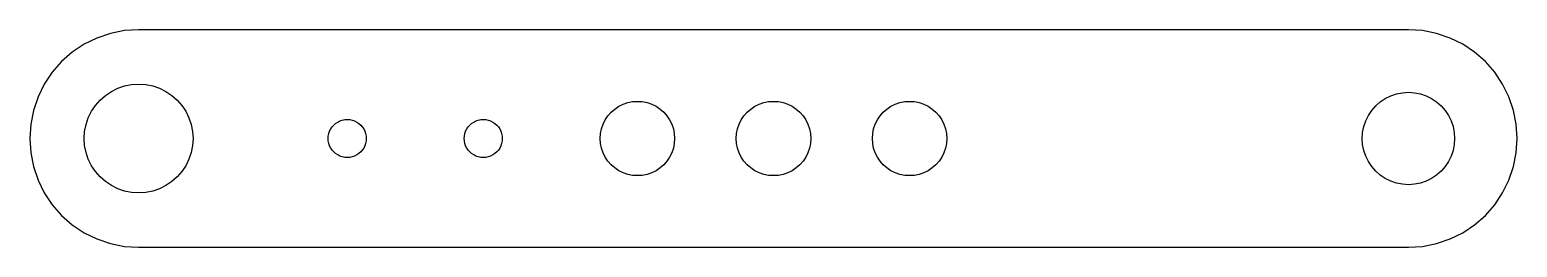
# Model space of a CAD drawing. Header units: metres. Extents: x -12 to 152, y -12 to 12.
import ezdxf

# ---------------------------------------------------------------- set-up
doc = ezdxf.new("R2010")
doc.units = ezdxf.units.M

msp = doc.modelspace()

# ---------------------------------------------------------------- linework, layer by layer
for p, q in [((-3.10582, 11.5911), (-4.59219, 11.0865)), ((-1.5663, 11.8973), (-3.10582, 11.5911)), ((0, 12), (-1.5663, 11.8973)), ((140, 12), (0, 12)), ((141.566, 11.8973), (140, 12)), ((143.106, 11.5911), (141.566, 11.8973)), ((144.592, 11.0865), (143.106, 11.5911)), ((-6, 10.3923), (-7.30513, 9.52023)), ((-4.59219, 11.0865), (-6, 10.3923)), ((146, 10.3923), (144.592, 11.0865)), ((147.305, 9.52023), (146, 10.3923)), ((-8.48528, 8.48528), (-9.52023, 7.30513)), ((-7.30513, 9.52023), (-8.48528, 8.48528)), ((148.485, 8.48528), (147.305, 9.52023)), ((149.52, 7.30513), (148.485, 8.48528)), ((-9.52023, 7.30513), (-10.3923, 6)), ((150.392, 6), (149.52, 7.30513)), ((-10.3923, 6), (-11.0865, 4.59219)), ((-3.65256, 4.76012), (-3, 5.19615)), ((-3, 5.19615), (-2.2961, 5.54327)), ((-2.2961, 5.54327), (-1.5529, 5.79555)), ((-1.5529, 5.79555), (-0.783142, 5.94865)), ((-0.783142, 5.94865), (0, 6)), ((0, 6), (0.783142, 5.94865)), ((0.783142, 5.94865), (1.5529, 5.79555)), ((1.5529, 5.79555), (2.2961, 5.54327)), ((2.2961, 5.54327), (3, 5.19615)), ((3, 5.19615), (3.65256, 4.76012)), ((138.048, 4.71178), (138.68, 4.92621)), ((138.68, 4.92621), (139.334, 5.05637)), ((139.334, 5.05637), (140, 5.09999)), ((140, 5.09999), (140.666, 5.05637)), ((140.666, 5.05637), (141.32, 4.92621)), ((141.32, 4.92621), (141.952, 4.71178)), ((151.087, 4.59219), (150.392, 6)), ((-11.0865, 4.59219), (-11.5911, 3.10582)), ((-5.19615, 3), (-4.76012, 3.65256)), ((-4.76012, 3.65256), (-4.24263, 4.24263)), ((-4.24263, 4.24263), (-3.65256, 4.76012)), ((3.65256, 4.76012), (4.24263, 4.24263)), ((4.24263, 4.24263), (4.76012, 3.65256)), ((4.76012, 3.65256), (5.19615, 3)), ((52.5041, 3.25275), (52.95, 3.55069)), ((52.95, 3.55069), (53.431, 3.7879)), ((53.431, 3.7879), (53.9388, 3.96028)), ((53.9388, 3.96028), (54.4648, 4.06491)), ((54.4648, 4.06491), (55, 4.09999)), ((55, 4.09999), (55.5352, 4.06491)), ((55.5352, 4.06491), (56.0612, 3.96028)), ((56.0612, 3.96028), (56.569, 3.7879)), ((56.569, 3.7879), (57.05, 3.55069)), ((57.05, 3.55069), (57.4959, 3.25275)), ((67.5041, 3.25275), (67.95, 3.55069)), ((67.95, 3.55069), (68.431, 3.7879)), ((68.431, 3.7879), (68.9388, 3.96028)), ((68.9388, 3.96028), (69.4648, 4.06491)), ((69.4648, 4.06491), (70, 4.09999)), ((70, 4.09999), (70.5352, 4.06491)), ((70.5352, 4.06491), (71.0612, 3.96028)), ((71.0612, 3.96028), (71.569, 3.7879)), ((71.569, 3.7879), (72.05, 3.55069)), ((72.05, 3.55069), (72.4959, 3.25275)), ((82.5041, 3.25275), (82.95, 3.55069)), ((82.95, 3.55069), (83.431, 3.7879)), ((83.431, 3.7879), (83.9388, 3.96028)), ((83.9388, 3.96028), (84.4648, 4.06491)), ((84.4648, 4.06491), (85, 4.09999)), ((85, 4.09999), (85.5352, 4.06491)), ((85.5352, 4.06491), (86.0612, 3.96028)), ((86.0612, 3.96028), (86.569, 3.7879)), ((86.569, 3.7879), (87.05, 3.55069)), ((87.05, 3.55069), (87.4959, 3.25275)), ((135.954, 3.10468), (136.394, 3.60623)), ((136.394, 3.60623), (136.895, 4.0461)), ((136.895, 4.0461), (137.45, 4.41672)), ((137.45, 4.41672), (138.048, 4.71178)), ((141.952, 4.71178), (142.55, 4.41672)), ((142.55, 4.41672), (143.105, 4.0461)), ((143.105, 4.0461), (143.606, 3.60623)), ((143.606, 3.60623), (144.046, 3.10468)), ((151.591, 3.10582), (151.087, 4.59219)), ((-11.5911, 3.10582), (-11.8973, 1.5663)), ((-5.79555, 1.5529), (-5.54327, 2.2961)), ((-5.54327, 2.2961), (-5.19615, 3)), ((5.19615, 3), (5.54327, 2.2961)), ((5.54327, 2.2961), (5.79555, 1.5529)), ((21.5151, 1.48491), (21.7216, 1.66603)), ((21.7216, 1.66603), (21.95, 1.81865)), ((21.95, 1.81865), (22.1964, 1.94014)), ((22.1964, 1.94014), (22.4565, 2.02844)), ((22.4565, 2.02844), (22.7259, 2.08203)), ((22.7259, 2.08203), (23, 2.09999)), ((23, 2.09999), (23.2741, 2.08203)), ((23.2741, 2.08203), (23.5435, 2.02844)), ((23.5435, 2.02844), (23.8036, 1.94014)), ((23.8036, 1.94014), (24.05, 1.81865)), ((24.05, 1.81865), (24.2784, 1.66603)), ((24.2784, 1.66603), (24.4849, 1.48491)), ((36.5151, 1.48491), (36.7216, 1.66603)), ((36.7216, 1.66603), (36.95, 1.81865)), ((36.95, 1.81865), (37.1964, 1.94014)), ((37.1964, 1.94014), (37.4565, 2.02844)), ((37.4565, 2.02844), (37.7259, 2.08203)), ((37.7259, 2.08203), (38, 2.09999)), ((38, 2.09999), (38.2741, 2.08203)), ((38.2741, 2.08203), (38.5435, 2.02844)), ((38.5435, 2.02844), (38.8036, 1.94014)), ((38.8036, 1.94014), (39.05, 1.81865)), ((39.05, 1.81865), (39.2784, 1.66603)), ((39.2784, 1.66603), (39.4849, 1.48491)), ((51.2121, 1.569), (51.4493, 2.04999)), ((51.4493, 2.04999), (51.7472, 2.49591)), ((51.7472, 2.49591), (52.1009, 2.89912)), ((52.1009, 2.89912), (52.5041, 3.25275)), ((57.4959, 3.25275), (57.8991, 2.89912)), ((57.8991, 2.89912), (58.2527, 2.49591)), ((58.2527, 2.49591), (58.5507, 2.04999)), ((58.5507, 2.04999), (58.7879, 1.569)), ((66.2121, 1.569), (66.4493, 2.04999)), ((66.4493, 2.04999), (66.7472, 2.49591)), ((66.7472, 2.49591), (67.1009, 2.89912)), ((67.1009, 2.89912), (67.5041, 3.25275)), ((72.4959, 3.25275), (72.8991, 2.89912)), ((72.8991, 2.89912), (73.2527, 2.49591)), ((73.2527, 2.49591), (73.5507, 2.04999)), ((73.5507, 2.04999), (73.7879, 1.569)), ((81.2121, 1.569), (81.4493, 2.04999)), ((81.4493, 2.04999), (81.7472, 2.49591)), ((81.7472, 2.49591), (82.1009, 2.89912)), ((82.1009, 2.89912), (82.5041, 3.25275)), ((87.4959, 3.25275), (87.8991, 2.89912)), ((87.8991, 2.89912), (88.2527, 2.49591)), ((88.2527, 2.49591), (88.5507, 2.04999)), ((88.5507, 2.04999), (88.7879, 1.569)), ((135.074, 1.31998), (135.288, 1.95168)), ((135.288, 1.95168), (135.583, 2.54999)), ((135.583, 2.54999), (135.954, 3.10468)), ((144.046, 3.10468), (144.417, 2.54999)), ((144.417, 2.54999), (144.712, 1.95168)), ((144.712, 1.95168), (144.926, 1.31998)), ((151.897, 1.5663), (151.591, 3.10582)), ((-11.8973, 1.5663), (-12, 0)), ((-12, 0), (-11.8973, -1.5663)), ((-6, 0), (-5.94865, 0.783142)), ((-5.94865, -0.783142), (-6, 0)), ((-5.94865, 0.783142), (-5.79555, 1.5529)), ((5.79555, 1.5529), (5.94865, 0.783142)), ((5.94865, 0.783142), (6, 0)), ((6, 0), (5.94865, -0.783142)), ((20.9, 0), (20.918, 0.274094)), ((20.918, -0.274094), (20.9, 0)), ((20.918, 0.274094), (20.9715, 0.543518)), ((20.9715, 0.543518), (21.0598, 0.803635)), ((21.0598, 0.803635), (21.1813, 1.04999)), ((21.1813, 1.04999), (21.334, 1.2784)), ((21.334, 1.2784), (21.5151, 1.48491)), ((24.4849, 1.48491), (24.666, 1.2784)), ((24.666, 1.2784), (24.8186, 1.04999)), ((24.8186, 1.04999), (24.9401, 0.803635)), ((24.9401, 0.803635), (25.0284, 0.543518)), ((25.0284, 0.543518), (25.082, 0.274094)), ((25.082, 0.274094), (25.1, 0)), ((25.1, 0), (25.082, -0.274094)), ((35.9, 0), (35.918, 0.274094)), ((35.918, -0.274094), (35.9, 0)), ((35.918, 0.274094), (35.9715, 0.543518)), ((35.9715, 0.543518), (36.0598, 0.803635)), ((36.0598, 0.803635), (36.1813, 1.04999)), ((36.1813, 1.04999), (36.334, 1.2784)), ((36.334, 1.2784), (36.5151, 1.48491)), ((39.4849, 1.48491), (39.666, 1.2784)), ((39.666, 1.2784), (39.8186, 1.04999)), ((39.8186, 1.04999), (39.9401, 0.803635)), ((39.9401, 0.803635), (40.0284, 0.543518)), ((40.0284, 0.543518), (40.082, 0.274094)), ((40.082, 0.274094), (40.1, 0)), ((40.1, 0), (40.082, -0.274094)), ((50.9, 0), (50.9351, 0.535156)), ((50.9351, -0.535156), (50.9, 0)), ((50.9351, 0.535156), (51.0397, 1.06116)), ((51.0397, 1.06116), (51.2121, 1.569)), ((58.7879, 1.569), (58.9603, 1.06116)), ((58.9603, 1.06116), (59.0649, 0.535156)), ((59.0649, 0.535156), (59.1, 0)), ((59.1, 0), (59.0649, -0.535156)), ((65.9, 0), (65.9351, 0.535156)), ((65.9351, -0.535156), (65.9, 0)), ((65.9351, 0.535156), (66.0397, 1.06116)), ((66.0397, 1.06116), (66.2121, 1.569)), ((73.7879, 1.569), (73.9603, 1.06116)), ((73.9603, 1.06116), (74.0649, 0.535156)), ((74.0649, 0.535156), (74.1, 0)), ((74.1, 0), (74.0649, -0.535156)), ((80.9, 0), (80.9351, 0.535156)), ((80.9351, -0.535156), (80.9, 0)), ((80.9351, 0.535156), (81.0397, 1.06116)), ((81.0397, 1.06116), (81.2121, 1.569)), ((88.7879, 1.569), (88.9603, 1.06116)), ((88.9603, 1.06116), (89.0649, 0.535156)), ((89.0649, 0.535156), (89.1, 0)), ((89.1, 0), (89.0649, -0.535156)), ((134.9, 0), (134.944, 0.66568)), ((134.944, -0.66568), (134.9, 0)), ((134.944, 0.66568), (135.074, 1.31998)), ((144.926, 1.31998), (145.056, 0.66568)), ((145.056, 0.66568), (145.1, 0)), ((145.1, 0), (145.056, -0.66568)), ((152, 0), (151.897, 1.5663)), ((151.897, -1.5663), (152, 0)), ((-11.8973, -1.5663), (-11.5911, -3.10582)), ((-5.79555, -1.5529), (-5.94865, -0.783142)), ((-5.54327, -2.2961), (-5.79555, -1.5529)), ((5.79555, -1.5529), (5.54327, -2.2961)), ((5.94865, -0.783142), (5.79555, -1.5529)), ((20.9715, -0.543518), (20.918, -0.274094)), ((21.0598, -0.803635), (20.9715, -0.543518)), ((21.1813, -1.04999), (21.0598, -0.803635)), ((21.334, -1.2784), (21.1813, -1.04999)), ((21.5151, -1.48491), (21.334, -1.2784)), ((21.7216, -1.66603), (21.5151, -1.48491)), ((24.4849, -1.48491), (24.2784, -1.66603)), ((24.666, -1.2784), (24.4849, -1.48491)), ((24.8186, -1.04999), (24.666, -1.2784)), ((24.9401, -0.803635), (24.8186, -1.04999)), ((25.0284, -0.543518), (24.9401, -0.803635)), ((25.082, -0.274094), (25.0284, -0.543518)), ((35.9715, -0.543518), (35.918, -0.274094)), ((36.0598, -0.803635), (35.9715, -0.543518)), ((36.1813, -1.04999), (36.0598, -0.803635)), ((36.334, -1.2784), (36.1813, -1.04999)), ((36.5151, -1.48491), (36.334, -1.2784)), ((36.7216, -1.66603), (36.5151, -1.48491)), ((39.4849, -1.48491), (39.2784, -1.66603)), ((39.666, -1.2784), (39.4849, -1.48491)), ((39.8186, -1.04999), (39.666, -1.2784)), ((39.9401, -0.803635), (39.8186, -1.04999)), ((40.0284, -0.543518), (39.9401, -0.803635)), ((40.082, -0.274094), (40.0284, -0.543518)), ((51.0397, -1.06116), (50.9351, -0.535156)), ((51.2121, -1.569), (51.0397, -1.06116)), ((51.4493, -2.04999), (51.2121, -1.569)), ((58.7879, -1.569), (58.5507, -2.04999)), ((58.9603, -1.06116), (58.7879, -1.569)), ((59.0649, -0.535156), (58.9603, -1.06116)), ((66.0397, -1.06116), (65.9351, -0.535156)), ((66.2121, -1.569), (66.0397, -1.06116)), ((66.4493, -2.04999), (66.2121, -1.569)), ((73.7879, -1.569), (73.5507, -2.04999)), ((73.9603, -1.06116), (73.7879, -1.569)), ((74.0649, -0.535156), (73.9603, -1.06116)), ((81.0397, -1.06116), (80.9351, -0.535156)), ((81.2121, -1.569), (81.0397, -1.06116)), ((81.4493, -2.04999), (81.2121, -1.569)), ((88.7879, -1.569), (88.5507, -2.04999)), ((88.9603, -1.06116), (88.7879, -1.569)), ((89.0649, -0.535156), (88.9603, -1.06116)), ((135.074, -1.31998), (134.944, -0.66568)), ((135.288, -1.95168), (135.074, -1.31998)), ((144.926, -1.31998), (144.712, -1.95168)), ((145.056, -0.66568), (144.926, -1.31998)), ((151.591, -3.10582), (151.897, -1.5663)), ((-11.5911, -3.10582), (-11.0865, -4.59219)), ((-5.19615, -3), (-5.54327, -2.2961)), ((-4.76012, -3.65256), (-5.19615, -3)), ((5.19615, -3), (4.76012, -3.65256)), ((5.54327, -2.2961), (5.19615, -3)), ((21.95, -1.81865), (21.7216, -1.66603)), ((22.1964, -1.94014), (21.95, -1.81865)), ((22.4565, -2.02844), (22.1964, -1.94014)), ((22.7259, -2.08203), (22.4565, -2.02844)), ((23, -2.09999), (22.7259, -2.08203)), ((23.2741, -2.08203), (23, -2.09999)), ((23.5435, -2.02844), (23.2741, -2.08203)), ((23.8036, -1.94014), (23.5435, -2.02844)), ((24.05, -1.81865), (23.8036, -1.94014)), ((24.2784, -1.66603), (24.05, -1.81865)), ((36.95, -1.81865), (36.7216, -1.66603)), ((37.1964, -1.94014), (36.95, -1.81865)), ((37.4565, -2.02844), (37.1964, -1.94014)), ((37.7259, -2.08203), (37.4565, -2.02844)), ((38, -2.09999), (37.7259, -2.08203)), ((38.2741, -2.08203), (38, -2.09999)), ((38.5435, -2.02844), (38.2741, -2.08203)), ((38.8036, -1.94014), (38.5435, -2.02844)), ((39.05, -1.81865), (38.8036, -1.94014)), ((39.2784, -1.66603), (39.05, -1.81865)), ((51.7472, -2.49591), (51.4493, -2.04999)), ((52.1009, -2.89912), (51.7472, -2.49591)), ((52.5041, -3.25275), (52.1009, -2.89912)), ((52.95, -3.55069), (52.5041, -3.25275)), ((57.4959, -3.25275), (57.05, -3.55069)), ((57.8991, -2.89912), (57.4959, -3.25275)), ((58.2527, -2.49591), (57.8991, -2.89912)), ((58.5507, -2.04999), (58.2527, -2.49591)), ((66.7472, -2.49591), (66.4493, -2.04999)), ((67.1009, -2.89912), (66.7472, -2.49591)), ((67.5041, -3.25275), (67.1009, -2.89912)), ((67.95, -3.55069), (67.5041, -3.25275)), ((72.4959, -3.25275), (72.05, -3.55069)), ((72.8991, -2.89912), (72.4959, -3.25275)), ((73.2527, -2.49591), (72.8991, -2.89912)), ((73.5507, -2.04999), (73.2527, -2.49591)), ((81.7472, -2.49591), (81.4493, -2.04999)), ((82.1009, -2.89912), (81.7472, -2.49591)), ((82.5041, -3.25275), (82.1009, -2.89912)), ((82.95, -3.55069), (82.5041, -3.25275)), ((87.4959, -3.25275), (87.05, -3.55069)), ((87.8991, -2.89912), (87.4959, -3.25275)), ((88.2527, -2.49591), (87.8991, -2.89912)), ((88.5507, -2.04999), (88.2527, -2.49591)), ((135.583, -2.54999), (135.288, -1.95168)), ((135.954, -3.10468), (135.583, -2.54999)), ((136.394, -3.60623), (135.954, -3.10468)), ((144.046, -3.10468), (143.606, -3.60623)), ((144.417, -2.54999), (144.046, -3.10468)), ((144.712, -1.95168), (144.417, -2.54999)), ((151.087, -4.59219), (151.591, -3.10582)), ((-11.0865, -4.59219), (-10.3923, -6)), ((-4.24263, -4.24263), (-4.76012, -3.65256)), ((-3.65256, -4.76012), (-4.24263, -4.24263)), ((-3, -5.19615), (-3.65256, -4.76012)), ((3.65256, -4.76012), (3, -5.19615)), ((4.24263, -4.24263), (3.65256, -4.76012)), ((4.76012, -3.65256), (4.24263, -4.24263)), ((53.431, -3.7879), (52.95, -3.55069)), ((53.9388, -3.96028), (53.431, -3.7879)), ((54.4648, -4.06491), (53.9388, -3.96028)), ((55, -4.09999), (54.4648, -4.06491)), ((55.5352, -4.06491), (55, -4.09999)), ((56.0612, -3.96028), (55.5352, -4.06491)), ((56.569, -3.7879), (56.0612, -3.96028)), ((57.05, -3.55069), (56.569, -3.7879)), ((68.431, -3.7879), (67.95, -3.55069)), ((68.9388, -3.96028), (68.431, -3.7879)), ((69.4648, -4.06491), (68.9388, -3.96028)), ((70, -4.09999), (69.4648, -4.06491)), ((70.5352, -4.06491), (70, -4.09999)), ((71.0612, -3.96028), (70.5352, -4.06491)), ((71.569, -3.7879), (71.0612, -3.96028)), ((72.05, -3.55069), (71.569, -3.7879)), ((83.431, -3.7879), (82.95, -3.55069)), ((83.9388, -3.96028), (83.431, -3.7879)), ((84.4648, -4.06491), (83.9388, -3.96028)), ((85, -4.09999), (84.4648, -4.06491)), ((85.5352, -4.06491), (85, -4.09999)), ((86.0612, -3.96028), (85.5352, -4.06491)), ((86.569, -3.7879), (86.0612, -3.96028)), ((87.05, -3.55069), (86.569, -3.7879)), ((136.895, -4.0461), (136.394, -3.60623)), ((137.45, -4.41672), (136.895, -4.0461)), ((138.048, -4.71178), (137.45, -4.41672)), ((138.68, -4.92621), (138.048, -4.71178)), ((141.952, -4.71178), (141.32, -4.92621)), ((142.55, -4.41672), (141.952, -4.71178)), ((143.105, -4.0461), (142.55, -4.41672)), ((143.606, -3.60623), (143.105, -4.0461)), ((150.392, -6), (151.087, -4.59219)), ((-10.3923, -6), (-9.52023, -7.30513)), ((-2.2961, -5.54327), (-3, -5.19615)), ((-1.5529, -5.79555), (-2.2961, -5.54327)), ((-0.783142, -5.94865), (-1.5529, -5.79555)), ((0, -6), (-0.783142, -5.94865)), ((0.783142, -5.94865), (0, -6)), ((1.5529, -5.79555), (0.783142, -5.94865)), ((2.2961, -5.54327), (1.5529, -5.79555)), ((3, -5.19615), (2.2961, -5.54327)), ((139.334, -5.05637), (138.68, -4.92621)), ((140, -5.09999), (139.334, -5.05637)), ((140.666, -5.05637), (140, -5.09999)), ((141.32, -4.92621), (140.666, -5.05637)), ((149.52, -7.30513), (150.392, -6)), ((-9.52023, -7.30513), (-8.48528, -8.48528)), ((148.485, -8.48528), (149.52, -7.30513)), ((-8.48528, -8.48528), (-7.30513, -9.52023)), ((-7.30513, -9.52023), (-6, -10.3923)), ((146, -10.3923), (147.305, -9.52023)), ((147.305, -9.52023), (148.485, -8.48528)), ((-6, -10.3923), (-4.59219, -11.0865)), ((-4.59219, -11.0865), (-3.10582, -11.5911)), ((143.106, -11.5911), (144.592, -11.0865)), ((144.592, -11.0865), (146, -10.3923)), ((-3.10582, -11.5911), (-1.5663, -11.8973)), ((-1.5663, -11.8973), (0, -12)), ((0, -12), (140, -12)), ((140, -12), (141.566, -11.8973)), ((141.566, -11.8973), (143.106, -11.5911))]:
    msp.add_line(p, q)

doc.saveas('drawing.dxf')
